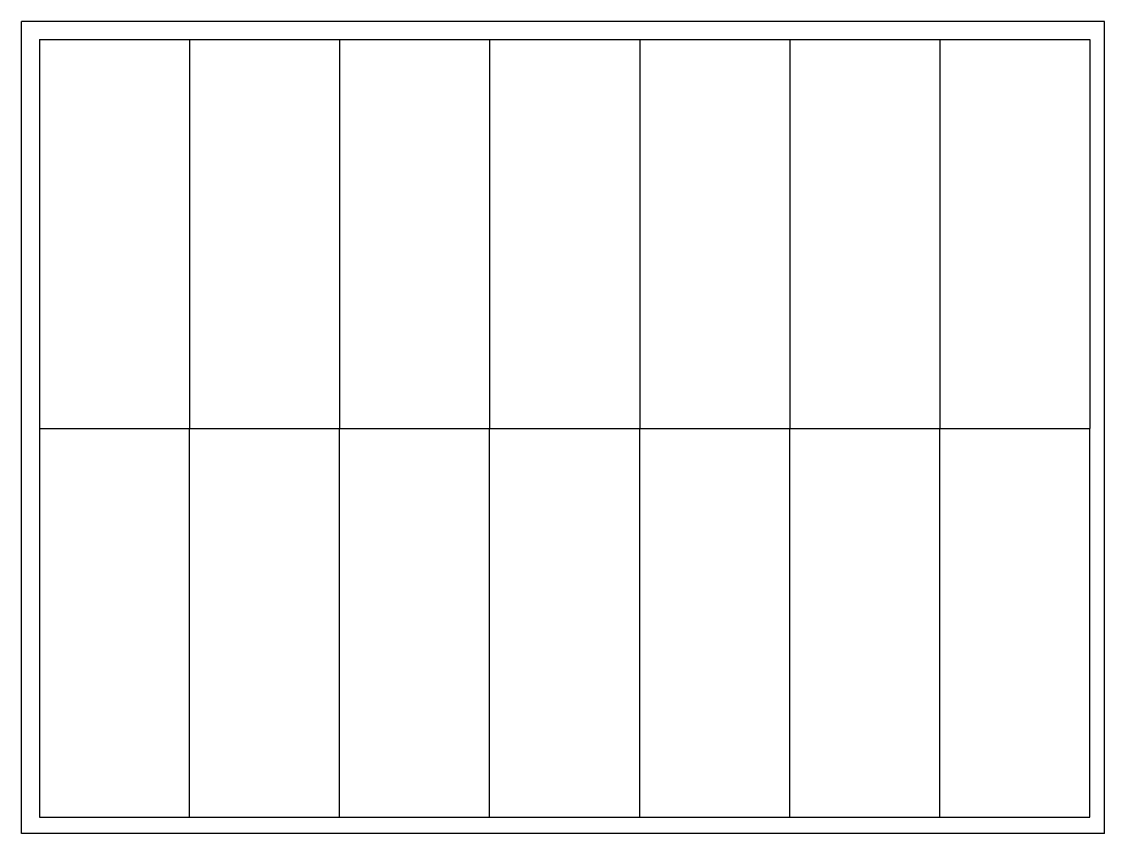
# Model space of a CAD drawing. Extents: x 721 to 1331, y -175 to 282.
import ezdxf

# ---------------------------------------------------------------- set-up
doc = ezdxf.new("R2010")
doc.units = 0
doc.layers.get('0').update_dxf_attribs({"linetype": 'CONTINUOUS'})

msp = doc.modelspace()

# ---------------------------------------------------------------- linework, layer by layer
at = {"color": 7, "linetype": 'CONTINUOUS'}
for p, q in [((1330.63, 282.3), (721.03, 282.3)), ((721.03, -174.9), (721.03, 282.3)), ((1330.63, -174.9), (1330.63, 282.3)), ((731.03, 272.3), (815.53, 272.3)), ((731.03, 272.3), (731.03, 53.23)), ((815.53, 272.3), (815.53, 53.23)), ((815.53, 272.3), (900.03, 272.3)), ((900.03, 272.3), (900.03, 53.23)), ((900.03, 272.3), (984.53, 272.3)), ((984.53, 272.3), (984.53, 53.23)), ((984.53, 272.3), (1069.03, 272.3)), ((1069.03, 272.3), (1069.03, 53.23)), ((1069.03, 272.3), (1153.53, 272.3)), ((1153.53, 272.3), (1153.53, 53.23)), ((1153.53, 272.3), (1238.03, 272.3)), ((1238.03, 272.3), (1238.03, 53.23)), ((1238.03, 272.3), (1322.53, 272.3)), ((1322.53, 272.3), (1322.53, 53.23)), ((731.03, 53.23), (731.03, -165.85)), ((731.03, 53.23), (815.53, 53.23)), ((815.53, -165.85), (815.53, 53.23)), ((815.53, 53.23), (900.03, 53.23)), ((900.03, -165.85), (900.03, 53.23)), ((900.03, 53.23), (984.53, 53.23)), ((984.53, -165.85), (984.53, 53.23)), ((984.53, 53.23), (1069.03, 53.23)), ((1069.03, -165.85), (1069.03, 53.23)), ((1069.03, 53.23), (1153.53, 53.23)), ((1153.53, -165.85), (1153.53, 53.23)), ((1153.53, 53.23), (1238.03, 53.23)), ((1238.03, -165.85), (1238.03, 53.23)), ((1238.03, 53.23), (1322.53, 53.23)), ((1322.53, -165.85), (1322.53, 53.23)), ((731.03, -165.85), (815.53, -165.85)), ((815.53, -165.85), (900.03, -165.85)), ((900.03, -165.85), (984.53, -165.85)), ((984.53, -165.85), (1069.03, -165.85)), ((1069.03, -165.85), (1153.53, -165.85)), ((1153.53, -165.85), (1238.03, -165.85)), ((1238.03, -165.85), (1322.53, -165.85)), ((1330.63, -174.9), (721.03, -174.9))]:
    msp.add_line(p, q, dxfattribs=at)

doc.saveas('drawing.dxf')
